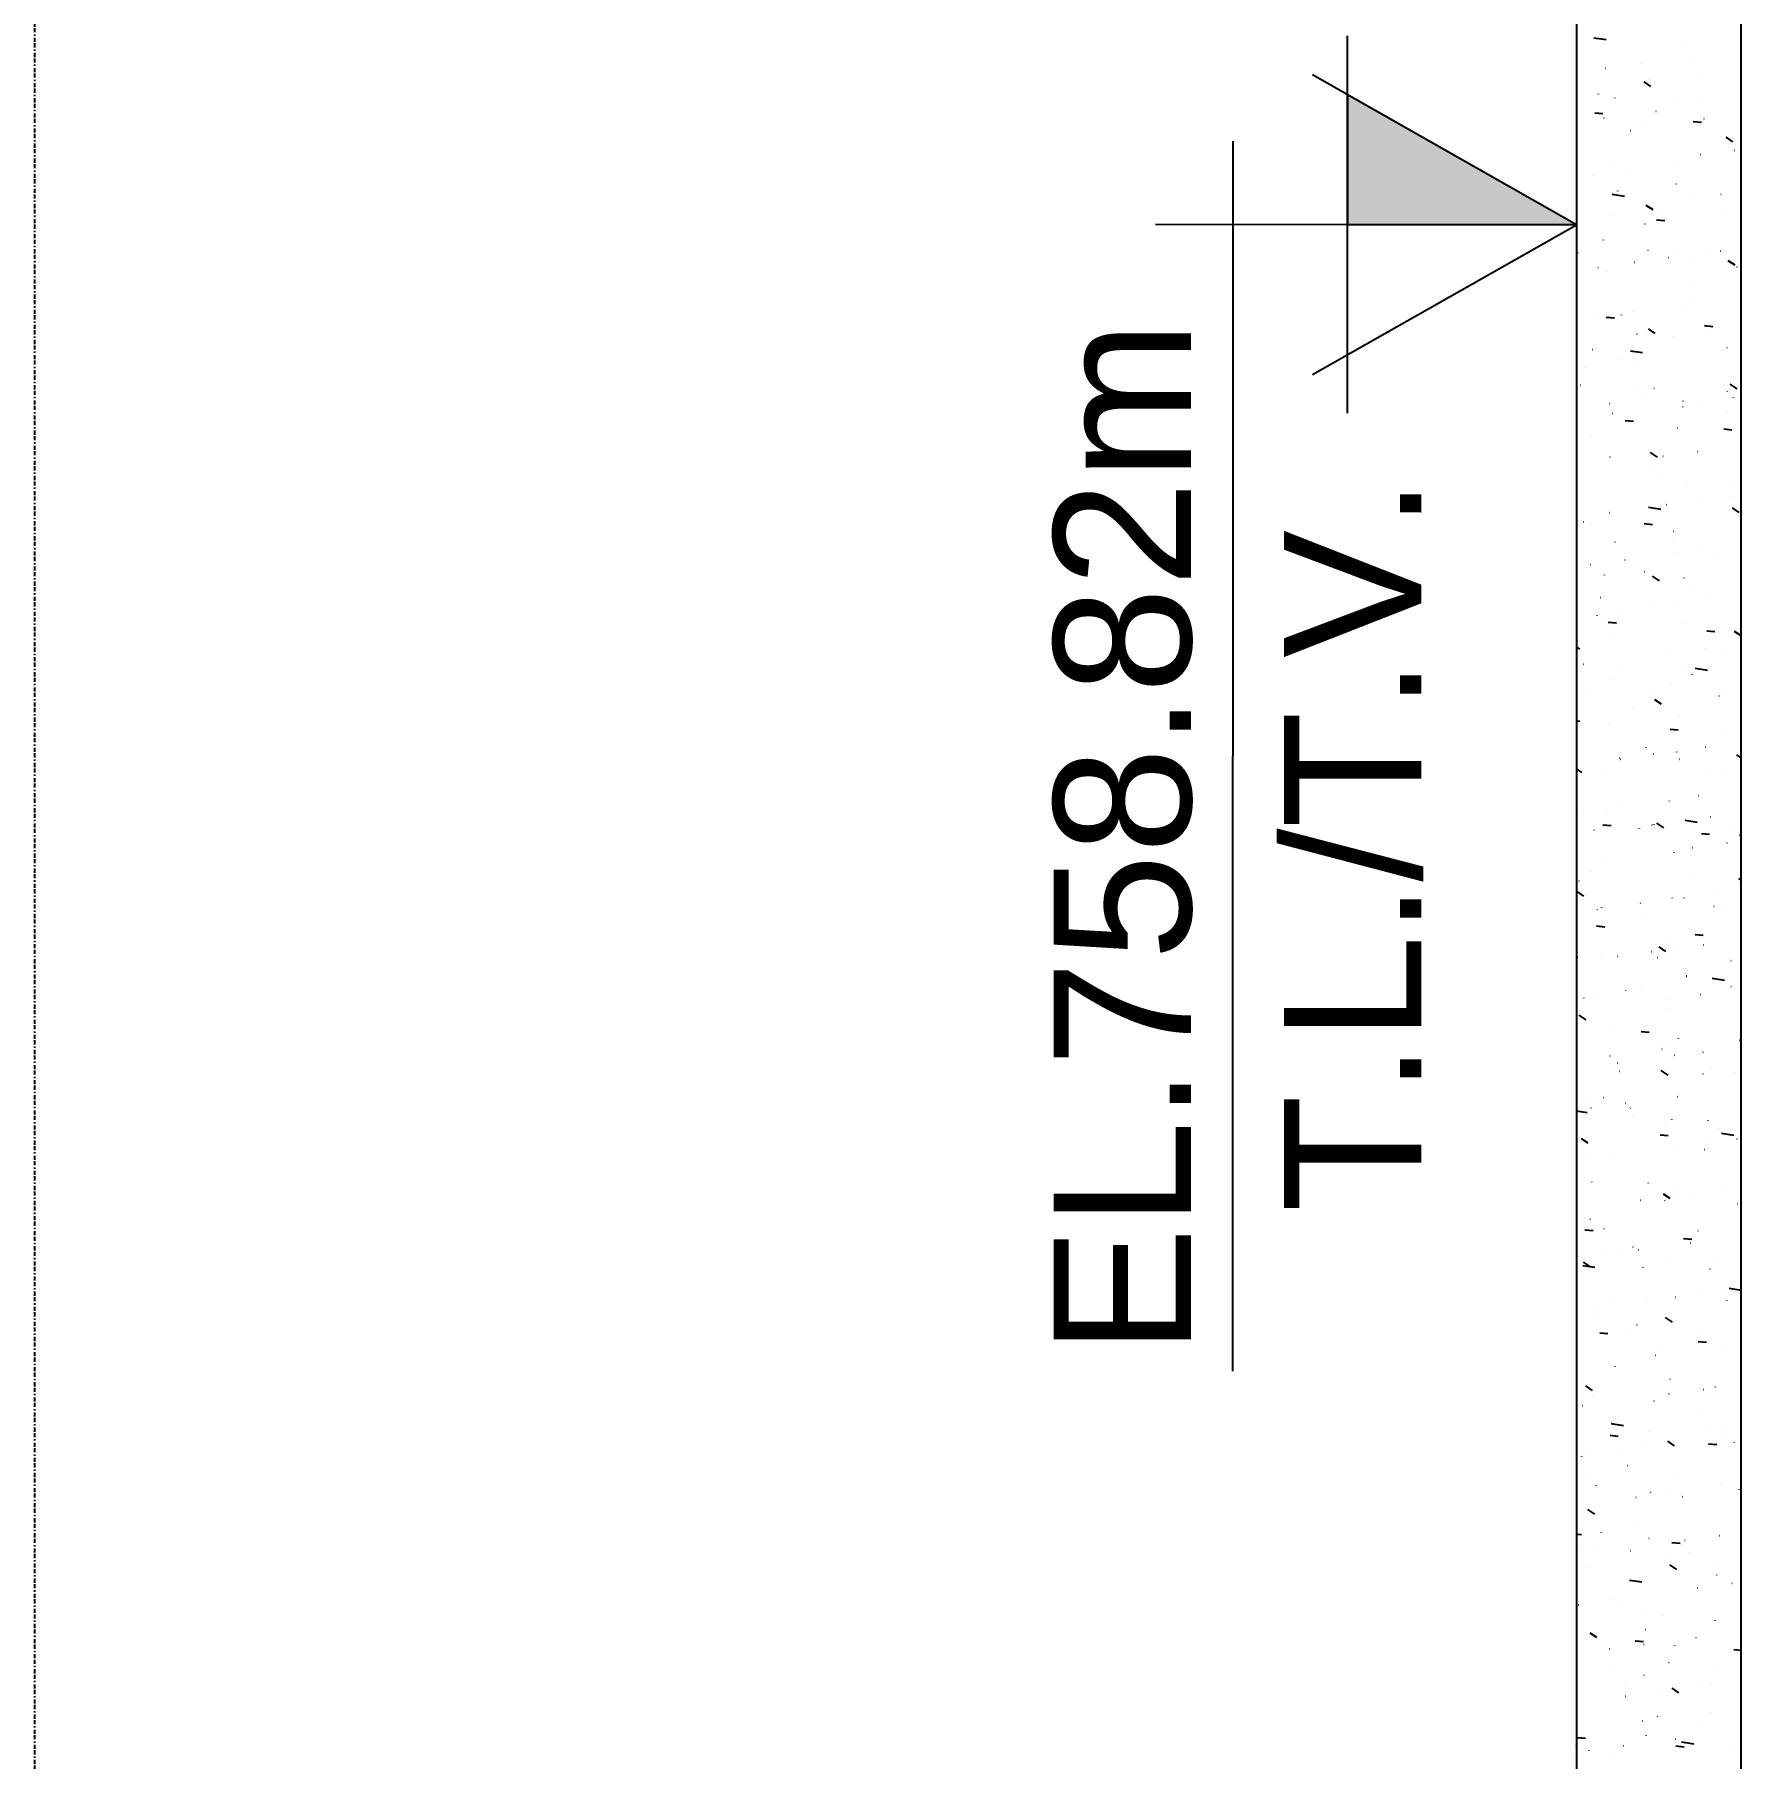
# Model space of a CAD drawing. Extents: x -1789 to 4156, y -3064 to 1391.
# Drawn here: x 1532.7 to 1657.8, y -1101.4 to -975.8 of the extents above; entities that cross this region are included whole.
import ezdxf

# ---------------------------------------------------------------- set-up
doc = ezdxf.new("R2010")
doc.units = 0
doc.linetypes.add('ESTILO_TQS_0003', pattern=[0.92, 0.3, -0.15, 0.02, -0.15, 0.3])
for name, color, linetype in [('1', 1, 'CONTINUOUS'), ('2', 2, 'CONTINUOUS'), ('9', 254, 'CONTINUOUS')]:
    doc.layers.add(name, color=color, linetype=linetype)
doc.styles.add('TQS_ARIAL', font='arial.ttf')

msp = doc.modelspace()

# ---------------------------------------------------------------- linework, layer by layer
at = {"layer": '1', "linetype": 'Continuous'}
msp.add_lwpolyline([(1644.93695, -989.66235), (1628.27145, -980.19995), (1628.2703, -989.6457), (1644.93695, -989.66235)], dxfattribs=at)
for points in [[(1644.93695, -989.66235), (1628.27145, -980.19995), (1628.2703, -989.6457)], [(1644.93695, -989.66235), (1628.2703, -989.6457), (1644.93695, -989.66235)]]:
    msp.add_solid(points, dxfattribs=at)
at = {"layer": '2', "linetype": 'Continuous'}
for p, q in [((1628.26865, -1003.39265), (1628.272, -975.8987)), ((1644.93695, -989.66235), (1625.72335, -978.7532)), ((1619.92675, -1073.14975), (1619.9377, -983.5815)), ((1644.93695, -989.66235), (1614.2782, -989.6586)), ((1625.72065, -1000.5668), (1644.93695, -989.66235))]:
    msp.add_line(p, q, dxfattribs=at)
at = {"layer": '2', "linetype": 'ESTILO_TQS_0003'}
msp.add_lwpolyline([(1532.6668, -1652.89415), (2146.65185, -1652.89415), (2146.65185, 1011.24555), (1532.6668, 1011.24555), (1532.6668, -1652.89415)], dxfattribs=at)
at = {"layer": '9', "linetype": 'Continuous'}
for p, q in [((1644.93695, -976.1073), (1644.93695, -976.1073)), ((1647.1046, -976.2093), (1646.2152, -976.0714)), ((1652.89955, -976.4687), (1652.9075, -976.4626)), ((1649.5667, -977.9444), (1649.57665, -977.9431)), ((1653.35405, -977.4458), (1653.36395, -977.4445)), ((1656.93695, -977.73425), (1656.8876, -977.7266)), ((1656.93695, -976.985), (1656.93695, -976.985)), ((1656.93695, -976.985), (1656.93695, -976.985)), ((1656.93695, -977.06175), (1656.93695, -977.06175)), ((1656.93695, -977.06175), (1656.93695, -977.06175)), ((1656.93695, -977.06175), (1656.93695, -977.06175)), ((1644.93695, -978.55395), (1644.93695, -978.55395)), ((1644.93695, -978.55395), (1644.93695, -978.55395)), ((1647.0633, -978.274), (1647.07325, -978.2727)), ((1650.18305, -979.1096), (1650.17465, -979.1042)), ((1654.11, -978.7755), (1654.11795, -978.7694)), ((1644.93695, -979.34295), (1644.93695, -979.34295)), ((1646.5396, -980.1475), (1646.53225, -980.14075)), ((1647.7269, -980.4378), (1647.73485, -980.4317)), ((1650.35565, -979.5934), (1649.85825, -979.25785)), ((1652.29155, -980.45285), (1652.2831, -980.44745)), ((1656.93695, -980.237), (1656.93695, -980.237)), ((1656.93695, -980.237), (1656.93695, -980.237)), ((1656.93695, -980.237), (1656.93695, -980.237)), ((1646.86545, -981.59), (1646.26775, -981.5377)), ((1647.78795, -980.759), (1647.7795, -980.7536)), ((1650.72335, -981.3899), (1650.73325, -981.3886)), ((1653.9295, -980.5741), (1653.9221, -980.56735)), ((1644.93695, -982.1517), (1644.93695, -982.1517)), ((1644.93695, -982.1517), (1644.93695, -982.1517)), ((1644.93695, -982.1517), (1644.93695, -982.1517)), ((1644.93695, -982.5786), (1644.93695, -982.5786)), ((1644.93695, -982.5786), (1644.93695, -982.5786)), ((1644.93695, -982.5786), (1644.93695, -982.5786)), ((1646.936, -981.88855), (1646.94595, -981.8872)), ((1648.85405, -982.80855), (1648.86195, -982.80245)), ((1649.8964, -982.10225), (1649.888, -982.09685)), ((1654.03805, -982.21755), (1653.44035, -982.16525)), ((1654.22085, -981.9261), (1654.2288, -981.92)), ((1656.93695, -982.47115), (1656.93695, -982.47115)), ((1656.32475, -983.61955), (1655.8273, -983.28405)), ((1656.4535, -984.2333), (1656.4634, -984.232)), ((1656.93695, -983.32995), (1656.93695, -983.32995)), ((1656.93695, -983.32995), (1656.93695, -983.32995)), ((1656.93695, -983.4123), (1656.93695, -983.4123)), ((1656.93695, -983.4123), (1656.93695, -983.4123)), ((1656.93695, -983.4123), (1656.93695, -983.4123)), ((1656.93695, -984.03255), (1656.93695, -984.03255)), ((1647.6346, -985.39435), (1647.6445, -985.39305)), ((1651.9586, -985.1131), (1651.9512, -985.10635)), ((1653.9501, -984.5629), (1653.96, -984.5616)), ((1644.93695, -985.7495), (1644.93695, -985.7495)), ((1644.93695, -985.8142), (1644.93695, -985.8142)), ((1644.93695, -985.8142), (1644.93695, -985.8142)), ((1646.12675, -986.11415), (1646.11935, -986.1074)), ((1648.9649, -985.9591), (1648.9728, -985.95305)), ((1652.21185, -986.70325), (1652.2198, -986.69715)), ((1656.93695, -986.58755), (1656.93695, -986.58755)), ((1656.93695, -986.58755), (1656.93695, -986.58755)), ((1656.93695, -986.58755), (1656.93695, -986.58755)), ((1648.43035, -987.6057), (1647.541, -987.46775)), ((1647.94905, -987.2122), (1647.94065, -987.2068)), ((1653.2873, -987.43775), (1653.27885, -987.43235)), ((1655.45885, -987.4474), (1655.4668, -987.4413)), ((1644.93695, -989.04985), (1644.93695, -989.04985)), ((1644.93695, -989.04985), (1644.93695, -989.04985)), ((1647.40915, -989.0218), (1647.41905, -989.0205)), ((1650.51275, -988.592), (1650.0153, -988.2565)), ((1651.19645, -988.5232), (1651.2064, -988.5219)), ((1655.7777, -988.61265), (1655.7703, -988.6059)), ((1656.93695, -988.925), (1656.93695, -988.925)), ((1644.93695, -989.34725), (1644.93695, -989.34725)), ((1644.93695, -989.34725), (1644.93695, -989.34725)), ((1644.93695, -989.34725), (1644.93695, -989.34725)), ((1649.94585, -989.6137), (1649.93845, -989.60695)), ((1651.36545, -989.38425), (1650.76775, -989.33195)), ((1656.93695, -989.67495), (1656.93695, -989.67495)), ((1656.93695, -989.76285), (1656.93695, -989.76285)), ((1656.93695, -989.76285), (1656.93695, -989.76285)), ((1656.93695, -989.8717), (1656.93695, -989.8717)), ((1645.06925, -991.7281), (1645.06085, -991.72275)), ((1646.8964, -990.78195), (1646.90435, -990.77585)), ((1650.1434, -991.5261), (1650.1513, -991.52)), ((1654.52755, -991.40315), (1654.5191, -991.39775)), ((1655.43745, -991.56265), (1655.4474, -991.56135)), ((1644.93695, -992.2855), (1644.93695, -992.2855)), ((1644.93695, -992.94505), (1644.93695, -992.94505)), ((1644.93695, -992.94505), (1644.93695, -992.94505)), ((1646.5101, -992.8104), (1646.50275, -992.80365)), ((1649.14675, -992.3908), (1649.15665, -992.3895)), ((1651.65015, -992.06125), (1651.66005, -992.05995)), ((1652.342, -991.80935), (1652.3346, -991.8026)), ((1653.39035, -992.27025), (1653.3983, -992.26415)), ((1656.4818, -992.6182), (1655.9844, -992.2827)), ((1656.636, -992.7464), (1656.62755, -992.741)), ((1656.93695, -992.9252), (1656.93695, -992.9252)), ((1656.93695, -992.9381), (1656.93695, -992.9381)), ((1656.93695, -992.9381), (1656.93695, -992.9381)), ((1656.93695, -992.9381), (1656.93695, -992.9381)), ((1647.17775, -993.07135), (1647.1693, -993.066)), ((1653.4464, -993.88965), (1653.43795, -993.8843)), ((1644.93695, -995.5211), (1644.93695, -995.5211)), ((1644.93695, -995.5211), (1644.93695, -995.5211)), ((1644.93695, -995.5211), (1644.93695, -995.5211)), ((1644.9707, -995.4952), (1644.97865, -995.48915)), ((1652.8068, -995.50675), (1652.8167, -995.50545)), ((1653.502, -995.4202), (1653.50995, -995.4141)), ((1644.93695, -996.54285), (1644.93695, -996.54285)), ((1644.93695, -996.54285), (1644.93695, -996.54285)), ((1646.51605, -996.33495), (1646.52595, -996.33365)), ((1647.6969, -996.4638), (1647.0992, -996.41155)), ((1648.2177, -996.23935), (1648.22565, -996.23325)), ((1649.01945, -996.00535), (1649.02935, -996.00405)), ((1656.93695, -996.0199), (1656.93695, -996.0199)), ((1656.93695, -996.0199), (1656.93695, -996.0199)), ((1656.93695, -996.0199), (1656.93695, -996.0199)), ((1656.93695, -996.1134), (1656.93695, -996.1134)), ((1656.93695, -996.1134), (1656.93695, -996.1134)), ((1649.35045, -997.6308), (1649.342, -997.6254)), ((1650.6698, -997.59065), (1650.1724, -997.2551)), ((1651.9291, -997.776), (1651.92175, -997.76925)), ((1654.8695, -997.09135), (1654.2718, -997.03905)), ((1654.71165, -997.72765), (1654.7196, -997.72155)), ((1656.93695, -997.2722), (1656.93695, -997.2722)), ((1644.93695, -998.75675), (1644.93695, -998.75675)), ((1644.93695, -998.75675), (1644.93695, -998.75675)), ((1644.93695, -998.75675), (1644.93695, -998.75675)), ((1646.09725, -998.77705), (1646.08985, -998.7703)), ((1649.75615, -999.00205), (1648.8668, -998.86415)), ((1655.59135, -998.73795), (1655.60125, -998.73665)), ((1655.90685, -998.6324), (1655.8984, -998.62705)), ((1656.93695, -999.28865), (1656.93695, -999.28865)), ((1656.93695, -999.28865), (1656.93695, -999.28865)), ((1644.93695, -1000.1406), (1644.93695, -1000.1406)), ((1644.93695, -1000.1406), (1644.93695, -1000.1406)), ((1644.93695, -1000.1406), (1644.93695, -1000.1406)), ((1645.48855, -1000.068), (1645.49845, -1000.0667)), ((1648.24605, -999.45325), (1648.25395, -999.44715)), ((1649.27585, -999.5694), (1649.28575, -999.5681)), ((1656.93695, -1000.11575), (1656.93695, -1000.11575)), ((1645.25245, -1001.3706), (1645.244, -1001.36525)), ((1649.4557, -1001.7607), (1649.4636, -1001.7546)), ((1650.59065, -1001.59615), (1650.58225, -1001.5908)), ((1655.7482, -1001.27555), (1655.74085, -1001.2688)), ((1656.6389, -1001.61685), (1656.14145, -1001.2813)), ((1644.93695, -1001.9924), (1644.93695, -1001.9924)), ((1644.93695, -1001.9924), (1644.93695, -1001.9924)), ((1647.3609, -1002.71385), (1647.3525, -1002.7085)), ((1649.91635, -1002.2766), (1649.90895, -1002.26985)), ((1652.69915, -1002.9394), (1652.6907, -1002.93405)), ((1652.70265, -1002.5048), (1652.7106, -1002.49875)), ((1653.8609, -1002.56355), (1653.8708, -1002.56225)), ((1655.9289, -1001.8217), (1655.92045, -1001.81635)), ((1656.3643, -1002.23395), (1656.3742, -1002.23265)), ((1656.93695, -1001.8179), (1656.93695, -1001.8179)), ((1656.93695, -1002.36485), (1656.93695, -1002.36485)), ((1656.93695, -1002.46395), (1656.93695, -1002.46395)), ((1644.93695, -1003.7384), (1644.93695, -1003.7384)), ((1647.5454, -1003.395), (1647.5553, -1003.3937)), ((1649.08445, -1003.98575), (1648.4867, -1003.93345)), ((1655.94965, -1003.24895), (1655.9576, -1003.24285)), ((1644.93695, -1005.228), (1644.93695, -1005.228)), ((1644.93695, -1005.228), (1644.93695, -1005.228)), ((1646.0657, -1005.0931), (1646.0583, -1005.08635)), ((1652.3125, -1004.4723), (1652.3051, -1004.46555)), ((1656.25705, -1004.61325), (1655.6593, -1004.56095)), ((1656.93695, -1004.67275), (1656.93695, -1004.67275)), ((1647.3872, -1006.5835), (1647.39515, -1006.57745)), ((1650.8269, -1006.58925), (1650.32945, -1006.25375)), ((1651.2302, -1006.50765), (1651.2401, -1006.50635)), ((1653.7336, -1006.17805), (1653.7435, -1006.17675)), ((1656.93695, -1005.6392), (1656.93695, -1005.6392)), ((1656.93695, -1005.6392), (1656.93695, -1005.6392)), ((1656.93695, -1005.6392), (1656.93695, -1005.6392)), ((1644.93695, -1007.33615), (1644.93695, -1007.33615)), ((1644.93695, -1007.33615), (1644.93695, -1007.33615)), ((1645.41355, -1007.8238), (1645.40515, -1007.81845)), ((1650.6342, -1007.32765), (1650.6421, -1007.32155)), ((1650.7518, -1008.04935), (1650.74335, -1008.044)), ((1644.93695, -1008.46365), (1644.93695, -1008.46365)), ((1653.0156, -1008.73595), (1653.02355, -1008.72985)), ((1656.09, -1008.2749), (1656.0816, -1008.26955)), ((1656.93695, -1008.70985), (1656.93695, -1008.70985)), ((1656.93695, -1008.70985), (1656.93695, -1008.70985)), ((1656.93695, -1008.70985), (1656.93695, -1008.70985)), ((1656.93695, -1008.8145), (1656.93695, -1008.8145)), ((1656.93695, -1008.8145), (1656.93695, -1008.8145)), ((1651.08195, -1010.39845), (1650.1926, -1010.2605)), ((1651.4847, -1010.0587), (1651.4773, -1010.05195)), ((1653.67075, -1009.7841), (1653.68065, -1009.7828)), ((1656.17415, -1009.45455), (1656.18405, -1009.45325)), ((1656.79595, -1010.61545), (1656.29855, -1010.27995)), ((1644.93695, -1010.93395), (1644.93695, -1010.93395)), ((1645.0149, -1011.5617), (1644.93695, -1011.50915)), ((1644.93695, -1011.6993), (1644.93695, -1011.6993)), ((1644.93695, -1011.6993), (1644.93695, -1011.6993)), ((1644.93695, -1011.6993), (1644.93695, -1011.6993)), ((1645.4615, -1011.2968), (1645.46945, -1011.2907)), ((1646.06775, -1011.43995), (1646.0604, -1011.4332)), ((1647.35525, -1010.61555), (1647.36515, -1010.61425)), ((1650.47195, -1011.50765), (1649.87425, -1011.45535)), ((1656.93695, -1010.71055), (1656.93695, -1010.71055)), ((1656.93695, -1011.3065), (1656.93695, -1011.3065)), ((1647.75965, -1012.769), (1647.7676, -1012.7629)), ((1651.95545, -1012.78505), (1651.9634, -1012.77895)), ((1651.992, -1012.01475), (1651.9836, -1012.0094)), ((1656.93695, -1011.98975), (1656.93695, -1011.98975)), ((1656.93695, -1011.98975), (1656.93695, -1011.98975)), ((1656.93695, -1012.0733), (1656.93695, -1012.0733)), ((1648.4722, -1014.0663), (1648.4821, -1014.065)), ((1652.2595, -1013.5677), (1652.26945, -1013.5664)), ((1654.1005, -1013.358), (1654.09205, -1013.35265)), ((1655.3038, -1013.55825), (1655.2964, -1013.5515)), ((1644.93695, -1014.53175), (1644.93695, -1014.53175)), ((1644.93695, -1014.53175), (1644.93695, -1014.53175)), ((1644.93695, -1014.9349), (1644.93695, -1014.9349)), ((1644.93695, -1014.9349), (1644.93695, -1014.9349)), ((1645.9688, -1014.3959), (1645.9787, -1014.3946)), ((1646.98485, -1015.1754), (1646.9764, -1015.17)), ((1649.88685, -1014.93955), (1649.8795, -1014.93275)), ((1650.98395, -1015.5879), (1650.48655, -1015.2524)), ((1652.7724, -1015.39385), (1652.78035, -1015.38775)), ((1656.93695, -1015.0548), (1656.93695, -1015.0548)), ((1656.93695, -1015.16505), (1656.93695, -1015.16505)), ((1656.93695, -1015.16505), (1656.93695, -1015.16505)), ((1656.93695, -1015.16505), (1656.93695, -1015.16505)), ((1646.6995, -1016.8181), (1646.70745, -1016.812)), ((1653.2535, -1015.9937), (1653.24505, -1015.9883)), ((1654.47895, -1016.8733), (1654.4889, -1016.87195)), ((1644.93695, -1018.1295), (1644.93695, -1018.1295)), ((1644.93695, -1018.1295), (1644.93695, -1018.1295)), ((1646.45115, -1018.13625), (1646.44375, -1018.1295)), ((1648.18825, -1017.70145), (1648.19815, -1017.70015)), ((1650.69165, -1017.3719), (1650.70155, -1017.3706)), ((1652.283, -1017.1352), (1652.27565, -1017.12845)), ((1644.93695, -1018.17055), (1644.93695, -1018.17055)), ((1644.93695, -1018.17055), (1644.93695, -1018.17055)), ((1646.81495, -1018.2424), (1646.8065, -1018.23705)), ((1647.84765, -1018.6786), (1647.2499, -1018.6263)), ((1652.6508, -1018.72275), (1652.65875, -1018.7167)), ((1655.02025, -1019.3061), (1654.4225, -1019.2538)), ((1656.93695, -1019.60325), (1656.4556, -1019.27855)), ((1656.93695, -1018.3403), (1656.93695, -1018.3403)), ((1656.93695, -1018.3403), (1656.93695, -1018.3403)), ((1645.17195, -1020.56035), (1644.93695, -1020.40185)), ((1647.51645, -1019.42685), (1647.5244, -1019.4208)), ((1654.2535, -1020.50075), (1654.26345, -1020.49945)), ((1656.93695, -1019.4738), (1656.93695, -1019.4738)), ((1644.93695, -1021.4062), (1644.93695, -1021.4062)), ((1644.93695, -1021.4062), (1644.93695, -1021.4062)), ((1644.93695, -1021.7273), (1644.93695, -1021.7273)), ((1645.4346, -1021.66175), (1645.44455, -1021.66045)), ((1651.7501, -1020.8303), (1651.76005, -1020.829)), ((1655.71395, -1020.73645), (1655.7055, -1020.73105)), ((1656.93695, -1021.39975), (1656.93695, -1021.39975)), ((1656.93695, -1021.39975), (1656.93695, -1021.39975)), ((1656.93695, -1021.39975), (1656.93695, -1021.39975)), ((1656.93695, -1021.5156), (1656.93695, -1021.5156)), ((1656.93695, -1021.5156), (1656.93695, -1021.5156)), ((1647.39485, -1022.7558), (1647.4028, -1022.7497)), ((1648.05515, -1022.2078), (1648.0467, -1022.20245)), ((1651.87015, -1023.10185), (1651.86275, -1023.0951)), ((1652.5292, -1022.0517), (1652.53715, -1022.0456)), ((1653.3934, -1022.43335), (1653.38495, -1022.428)), ((1654.4734, -1022.1152), (1653.584, -1021.97725)), ((1656.93695, -1022.49725), (1656.93695, -1022.49725)), ((1645.67925, -1023.86945), (1645.67085, -1023.8641)), ((1650.16365, -1023.55105), (1650.1552, -1023.5457)), ((1651.141, -1024.58655), (1650.6436, -1024.251)), ((1655.312, -1023.95915), (1655.3219, -1023.95785)), ((1655.50185, -1023.7766), (1655.49345, -1023.77125)), ((1644.93695, -1024.6418), (1644.93695, -1024.6418)), ((1644.93695, -1024.6418), (1644.93695, -1024.6418)), ((1644.93695, -1025.32505), (1644.93695, -1025.32505)), ((1644.93695, -1025.32505), (1644.93695, -1025.32505)), ((1644.93695, -1025.32505), (1644.93695, -1025.32505)), ((1645.20915, -1025.28925), (1645.2191, -1025.2879)), ((1648.9965, -1024.7906), (1649.0064, -1024.7893)), ((1652.4076, -1025.38065), (1652.41555, -1025.37455)), ((1656.93695, -1024.69085), (1656.93695, -1024.69085)), ((1656.93695, -1024.69085), (1656.93695, -1024.69085)), ((1656.93695, -1024.69085), (1656.93695, -1024.69085)), ((1645.17505, -1025.8453), (1644.93695, -1025.8245)), ((1647.27325, -1026.08475), (1647.2812, -1026.07865)), ((1652.34765, -1026.4728), (1651.7499, -1026.42055)), ((1655.68925, -1026.6014), (1655.68185, -1026.59465)), ((1656.93695, -1026.87435), (1656.93695, -1026.87435)), ((1644.93695, -1027.87745), (1644.93695, -1027.87745)), ((1644.93695, -1027.87745), (1644.93695, -1027.87745)), ((1650.0178, -1027.74945), (1650.01045, -1027.7427)), ((1652.2577, -1028.0604), (1652.2493, -1028.05505)), ((1654.34295, -1027.6845), (1654.35285, -1027.6832)), ((1656.93695, -1027.74475), (1656.93695, -1027.74475)), ((1656.93695, -1027.86615), (1656.93695, -1027.86615)), ((1656.93695, -1027.86615), (1656.93695, -1027.86615)), ((1656.93695, -1027.86615), (1656.93695, -1027.86615)), ((1644.93695, -1028.92285), (1644.93695, -1028.92285)), ((1644.93695, -1028.92285), (1644.93695, -1028.92285)), ((1645.32905, -1029.55895), (1644.93695, -1029.2945)), ((1647.15165, -1029.4137), (1647.1596, -1029.4076)), ((1648.05225, -1028.5127), (1648.06215, -1028.5114)), ((1648.1397, -1028.6122), (1648.13125, -1028.60685)), ((1650.55565, -1028.18315), (1650.56555, -1028.18185)), ((1652.4463, -1028.5866), (1652.4542, -1028.58055)), ((1654.3662, -1029.40365), (1654.35775, -1029.3983)), ((1655.69325, -1029.33075), (1655.7012, -1029.32465)), ((1656.93695, -1028.49595), (1656.61265, -1028.2772)), ((1644.93695, -1031.1131), (1644.93695, -1031.1131)), ((1644.93695, -1031.1131), (1644.93695, -1031.1131)), ((1651.71225, -1031.62865), (1651.7222, -1031.62735)), ((1653.8369, -1031.249), (1653.8295, -1031.24225)), ((1656.93695, -1031.0414), (1656.93695, -1031.0414)), ((1656.93695, -1031.0414), (1656.93695, -1031.0414)), ((1656.93695, -1031.0414), (1656.93695, -1031.0414)), ((1644.93695, -1032.5206), (1644.93695, -1032.5206)), ((1644.93695, -1032.5206), (1644.93695, -1032.5206)), ((1645.42155, -1032.45685), (1645.43145, -1032.4555)), ((1647.1903, -1032.61965), (1647.19825, -1032.61355)), ((1647.92495, -1032.12725), (1647.93485, -1032.12595)), ((1653.73355, -1033.1912), (1652.84415, -1033.05325)), ((1654.71815, -1032.80315), (1654.70975, -1032.7978)), ((1644.93695, -1034.3487), (1644.93695, -1034.3487)), ((1644.93695, -1034.3487), (1644.93695, -1034.3487)), ((1646.22675, -1033.7441), (1646.21835, -1033.7387)), ((1647.4619, -1033.4459), (1646.86415, -1033.3936)), ((1649.52885, -1033.64635), (1649.52145, -1033.6396)), ((1650.4373, -1033.3638), (1650.4452, -1033.3577)), ((1650.60015, -1033.35495), (1650.5917, -1033.3496)), ((1651.2981, -1033.58515), (1650.80065, -1033.24965)), ((1654.6345, -1034.07345), (1654.03675, -1034.02115)), ((1656.23305, -1033.44465), (1656.22565, -1033.4379)), ((1656.82665, -1034.1464), (1656.8182, -1034.14105)), ((1656.93695, -1033.688), (1656.93695, -1033.688)), ((1656.93695, -1034.0897), (1656.93695, -1034.0897)), ((1656.93695, -1034.0897), (1656.93695, -1034.0897)), ((1656.93695, -1034.0897), (1656.93695, -1034.0897)), ((1656.93695, -1034.2167), (1656.93695, -1034.2167)), ((1656.93695, -1034.2167), (1656.93695, -1034.2167)), ((1656.93695, -1034.2167), (1656.93695, -1034.2167)), ((1656.93695, -1034.27485), (1656.93695, -1034.27485)), ((1652.0428, -1035.36745), (1652.05075, -1035.36135)), ((1653.3914, -1035.00535), (1653.4013, -1035.00405)), ((1655.8948, -1034.6758), (1655.9047, -1034.67445)), ((1644.93695, -1036.1184), (1644.93695, -1036.1184)), ((1646.0088, -1036.7658), (1646.0014, -1036.75905)), ((1647.0759, -1035.8368), (1647.0858, -1035.8355)), ((1644.93695, -1037.58435), (1644.93695, -1037.58435)), ((1645.1218, -1037.4425), (1645.12975, -1037.4364)), ((1653.34795, -1037.1459), (1653.34055, -1037.13915)), ((1656.93695, -1037.3886), (1656.76975, -1037.27585)), ((1656.93695, -1037.39195), (1656.93695, -1037.39195)), ((1656.93695, -1037.39195), (1656.93695, -1037.39195)), ((1645.4861, -1038.5576), (1644.98865, -1038.2221)), ((1646.78685, -1039.4005), (1646.7948, -1039.3944)), ((1649.61765, -1039.0796), (1649.6092, -1039.0742)), ((1651.9212, -1038.6964), (1651.92915, -1038.6903)), ((1652.7664, -1038.6854), (1652.7763, -1038.6841)), ((1654.95585, -1039.30515), (1654.94745, -1039.29975)), ((1655.2698, -1038.35585), (1655.2797, -1038.35455)), ((1655.7441, -1039.3416), (1655.7367, -1039.33485)), ((1644.93695, -1039.7162), (1644.93695, -1039.7162)), ((1646.45085, -1039.51685), (1646.4608, -1039.51555)), ((1649.8279, -1040.26535), (1649.8205, -1040.2586)), ((1656.93695, -1040.43465), (1656.93695, -1040.43465)), ((1656.93695, -1040.43465), (1656.93695, -1040.43465)), ((1656.93695, -1040.43465), (1656.93695, -1040.43465)), ((1656.93695, -1040.56725), (1656.93695, -1040.56725)), ((1656.93695, -1040.56725), (1656.93695, -1040.56725)), ((1644.93695, -1040.81995), (1644.93695, -1040.81995)), ((1644.93695, -1040.81995), (1644.93695, -1040.81995)), ((1647.00245, -1040.80625), (1646.4047, -1040.75395)), ((1654.17505, -1041.43375), (1653.5773, -1041.38145)), ((1656.93695, -1041.6754), (1656.93695, -1041.6754)), ((1645.04255, -1043.03405), (1644.93695, -1043.0177)), ((1646.66525, -1042.72945), (1646.6732, -1042.72335)), ((1647.9089, -1042.9227), (1647.9188, -1042.9214)), ((1650.4123, -1042.5931), (1650.4222, -1042.5918)), ((1650.8579, -1043.045), (1650.84945, -1043.0396)), ((1651.45515, -1042.5838), (1650.95775, -1042.24825)), ((1651.7996, -1042.02535), (1651.80755, -1042.01925)), ((1652.22405, -1042.461), (1652.21665, -1042.45425)), ((1654.1996, -1042.0945), (1654.20955, -1042.0932)), ((1644.93695, -1043.31395), (1644.93695, -1043.31395)), ((1644.93695, -1043.31395), (1644.93695, -1043.31395)), ((1644.93695, -1044.0556), (1644.93695, -1044.0556)), ((1644.93695, -1044.0556), (1644.93695, -1044.0556)), ((1652.9371, -1044.38815), (1652.945, -1044.3821)), ((1652.96635, -1044.38825), (1652.9579, -1044.38285)), ((1656.1961, -1043.27055), (1656.18765, -1043.26515)), ((1656.93695, -1043.7425), (1656.93695, -1043.7425)), ((1648.5509, -1045.4402), (1648.54355, -1045.43345)), ((1649.60435, -1045.4217), (1649.59595, -1045.4163)), ((1653.97415, -1045.72195), (1653.9841, -1045.72065)), ((1655.71495, -1044.68925), (1654.8256, -1044.55135)), ((1656.18405, -1045.1323), (1656.192, -1045.1262)), ((1656.93695, -1044.8788), (1656.93695, -1044.8788)), ((1644.93695, -1046.91175), (1644.93695, -1046.91175)), ((1645.15525, -1046.883), (1645.1652, -1046.8817)), ((1645.48635, -1045.9735), (1645.47795, -1045.96815)), ((1646.54365, -1046.0584), (1646.5516, -1046.0523)), ((1651.47075, -1046.05155), (1651.4807, -1046.05025)), ((1651.71285, -1046.76495), (1651.7044, -1046.75955)), ((1656.93695, -1046.2813), (1656.9268, -1046.27445)), ((1656.93695, -1046.77965), (1656.93695, -1046.77965)), ((1656.93695, -1046.77965), (1656.93695, -1046.77965)), ((1656.93695, -1046.77965), (1656.93695, -1046.77965)), ((1656.93695, -1046.9178), (1656.93695, -1046.9178)), ((1656.93695, -1046.9178), (1656.93695, -1046.9178)), ((1656.93695, -1046.9178), (1656.93695, -1046.9178)), ((1644.93695, -1047.29125), (1644.93695, -1047.29125)), ((1644.93695, -1047.29125), (1644.93695, -1047.29125)), ((1645.64315, -1047.55625), (1645.14575, -1047.2207)), ((1647.6811, -1048.4212), (1647.68905, -1048.41515)), ((1650.2369, -1048.48975), (1649.6392, -1048.43745)), ((1650.9281, -1049.16535), (1650.93605, -1049.15925)), ((1652.37, -1048.93975), (1652.36265, -1048.933)), ((1656.93695, -1049.07595), (1656.8118, -1049.065)), ((1644.93695, -1050.5095), (1644.93695, -1050.5095)), ((1644.93695, -1050.5095), (1644.93695, -1050.5095)), ((1644.93695, -1050.5095), (1644.93695, -1050.5095)), ((1644.93695, -1050.52685), (1644.93695, -1050.52685)), ((1644.93695, -1050.52685), (1644.93695, -1050.52685)), ((1647.3777, -1050.1882), (1647.3876, -1050.1869)), ((1647.9468, -1050.71625), (1647.9384, -1050.7109)), ((1651.165, -1049.6896), (1651.1749, -1049.6883)), ((1652.0648, -1050.16445), (1652.0564, -1050.15905)), ((1654.17505, -1049.9095), (1654.183, -1049.9034)), ((1656.93695, -1050.09305), (1656.93695, -1050.09305)), ((1656.93695, -1050.09305), (1656.93695, -1050.09305)), ((1656.93695, -1050.09305), (1656.93695, -1050.09305)), ((1648.06195, -1051.3371), (1648.0546, -1051.33035)), ((1651.61225, -1051.5824), (1651.1148, -1051.2469)), ((1654.1733, -1051.5077), (1654.16485, -1051.5023)), ((1654.76615, -1051.1354), (1654.7588, -1051.12865)), ((1656.4859, -1051.37195), (1656.49385, -1051.3659)), ((1645.6126, -1053.24405), (1645.62055, -1053.23795)), ((1646.921, -1053.23805), (1646.9126, -1053.23265)), ((1652.279, -1053.1407), (1652.2889, -1053.1394)), ((1656.93695, -1053.1246), (1656.93695, -1053.1246)), ((1656.93695, -1053.1246), (1656.93695, -1053.1246)), ((1656.93695, -1053.1246), (1656.93695, -1053.1246)), ((1656.93695, -1053.26835), (1656.93695, -1053.26835)), ((1656.93695, -1053.26835), (1656.93695, -1053.26835)), ((1656.93695, -1053.26835), (1656.93695, -1053.26835)), ((1644.93695, -1053.7625), (1644.93695, -1053.7625)), ((1644.93695, -1054.1073), (1644.93695, -1054.1073)), ((1644.93695, -1054.1073), (1644.93695, -1054.1073)), ((1645.7127, -1054.32875), (1644.93695, -1054.20845)), ((1645.9883, -1053.9689), (1645.9982, -1053.9676)), ((1648.4917, -1053.6393), (1648.5016, -1053.638)), ((1648.8596, -1053.9882), (1648.86755, -1053.9821)), ((1649.0295, -1054.5813), (1649.02105, -1054.5759)), ((1651.31325, -1055.3411), (1651.32115, -1055.335)), ((1651.88105, -1054.83665), (1651.8737, -1054.8299)), ((1654.52525, -1054.9072), (1654.51685, -1054.9018)), ((1655.35355, -1055.47645), (1655.3615, -1055.4704)), ((1656.93695, -1055.174), (1656.93695, -1055.174)), ((1644.93695, -1056.99815), (1644.93695, -1056.99815)), ((1645.80025, -1056.55485), (1645.3028, -1056.21935)), ((1651.62445, -1056.01165), (1651.0267, -1055.9594)), ((1652.2191, -1056.74635), (1652.22905, -1056.74505)), ((1654.2772, -1057.03235), (1654.26985, -1057.0256)), ((1654.7225, -1056.4168), (1654.73245, -1056.4155)), ((1656.3851, -1055.98395), (1655.49575, -1055.846)), ((1656.63375, -1056.25045), (1656.6253, -1056.24505)), ((1656.93695, -1056.06955), (1656.93695, -1056.06955)), ((1656.93695, -1056.4436), (1656.93695, -1056.4436)), ((1656.93695, -1056.4436), (1656.93695, -1056.4436)), ((1656.93695, -1056.4436), (1656.93695, -1056.4436)), ((1656.93695, -1056.47645), (1656.93695, -1056.47645)), ((1644.93695, -1057.7051), (1644.93695, -1057.7051)), ((1645.9036, -1057.5778), (1645.91355, -1057.5765)), ((1647.573, -1057.23405), (1647.5656, -1057.2273)), ((1646.05725, -1059.37415), (1646.0652, -1059.36805)), ((1646.59905, -1059.38345), (1646.5906, -1059.3781)), ((1650.1809, -1059.4456), (1650.18885, -1059.4395)), ((1656.93695, -1059.46955), (1656.93695, -1059.46955)), ((1656.93695, -1059.46955), (1656.93695, -1059.46955)), ((1656.93695, -1059.46955), (1656.93695, -1059.46955)), ((1644.93695, -1060.23375), (1644.93695, -1060.23375)), ((1644.93695, -1060.23375), (1644.93695, -1060.23375)), ((1649.58845, -1060.6905), (1649.59835, -1060.6892)), ((1651.7693, -1060.58105), (1651.2719, -1060.24555)), ((1651.3921, -1060.7336), (1651.3847, -1060.72685)), ((1652.0918, -1060.3609), (1652.10175, -1060.3596)), ((1652.42035, -1059.9168), (1652.41195, -1059.9114)), ((1653.4279, -1060.18975), (1653.4358, -1060.18365)), ((1655.87915, -1059.8623), (1655.88905, -1059.861)), ((1656.93695, -1059.6189), (1656.93695, -1059.6189)), ((1656.93695, -1059.6189), (1656.93695, -1059.6189)), ((1656.93695, -1059.6189), (1656.93695, -1059.6189)), ((1644.93695, -1061.30285), (1644.93695, -1061.30285)), ((1644.93695, -1061.30285), (1644.93695, -1061.30285)), ((1656.67485, -1060.93385), (1656.6828, -1060.9278)), ((1646.15725, -1062.9339), (1645.5595, -1062.8816)), ((1645.9498, -1062.0916), (1645.94245, -1062.08485)), ((1646.951, -1062.78295), (1646.9426, -1062.7776)), ((1653.78825, -1062.92925), (1653.78085, -1062.9225)), ((1656.93695, -1062.79415), (1656.93695, -1062.79415)), ((1656.93695, -1062.79415), (1656.93695, -1062.79415)), ((1644.93695, -1063.4694), (1644.93695, -1063.4694)), ((1644.93695, -1063.4694), (1644.93695, -1063.4694)), ((1644.93695, -1063.4694), (1644.93695, -1063.4694)), ((1648.1719, -1064.22275), (1648.17985, -1064.2167)), ((1649.0595, -1064.1262), (1649.05105, -1064.12085)), ((1649.46115, -1064.305), (1649.47105, -1064.3037)), ((1653.32985, -1063.5614), (1652.7321, -1063.5091)), ((1653.24845, -1063.8064), (1653.25835, -1063.8051)), ((1656.93695, -1063.877), (1656.93695, -1063.877)), ((1656.93695, -1064.06665), (1656.93695, -1064.06665)), ((1644.93695, -1064.90065), (1644.93695, -1064.90065)), ((1644.93695, -1064.90065), (1644.93695, -1064.90065)), ((1645.09265, -1064.7743), (1645.0842, -1064.76895)), ((1646.2841, -1065.60815), (1645.39475, -1065.4702)), ((1645.9573, -1065.5535), (1645.4599, -1065.21795)), ((1646.95775, -1064.6346), (1646.96765, -1064.6333)), ((1649.7689, -1065.5912), (1649.76155, -1065.5844)), ((1651.4189, -1064.9669), (1651.42685, -1064.9608)), ((1654.66585, -1065.71105), (1654.6738, -1065.70495)), ((1655.32815, -1064.9445), (1655.3197, -1064.93915)), ((1656.93695, -1065.81455), (1656.93695, -1065.81455)), ((1656.93695, -1065.81455), (1656.93695, -1065.81455)), ((1656.93695, -1065.81455), (1656.93695, -1065.81455)), ((1644.93695, -1066.70505), (1644.93695, -1066.70505)), ((1644.93695, -1066.70505), (1644.93695, -1066.70505)), ((1656.93695, -1065.96945), (1656.93695, -1065.96945)), ((1656.93695, -1065.96945), (1656.93695, -1065.96945)), ((1647.62955, -1068.14395), (1647.63945, -1068.14265)), ((1650.13295, -1067.81435), (1650.14285, -1067.81305)), ((1652.16505, -1067.78685), (1652.1577, -1067.7801)), ((1653.92025, -1067.31575), (1653.93015, -1067.31445)), ((1655.8779, -1068.01665), (1655.88585, -1068.01055)), ((1656.93695, -1067.2603), (1656.06715, -1067.1254)), ((1644.93695, -1068.4984), (1644.93695, -1068.4984)), ((1644.93695, -1068.4984), (1644.93695, -1068.4984)), ((1646.10345, -1069.0456), (1646.11135, -1069.03955)), ((1646.3332, -1068.7879), (1646.3258, -1068.78115)), ((1651.9264, -1069.57965), (1651.42895, -1069.24415)), ((1656.93695, -1069.1447), (1656.93695, -1069.1447)), ((1656.93695, -1069.1447), (1656.93695, -1069.1447)), ((1656.93695, -1069.1447), (1656.93695, -1069.1447)), ((1644.93695, -1069.94065), (1644.93695, -1069.94065)), ((1647.22685, -1070.428), (1646.62915, -1070.3757)), ((1648.4835, -1070.1098), (1648.47505, -1070.10445)), ((1649.3504, -1069.78975), (1649.35835, -1069.78365)), ((1653.82175, -1070.33535), (1653.8133, -1070.33)), ((1644.93695, -1072.0962), (1644.93695, -1072.0962)), ((1644.93695, -1072.0962), (1644.93695, -1072.0962)), ((1650.70525, -1071.9858), (1650.71315, -1071.9797)), ((1651.1914, -1071.2728), (1651.2013, -1071.2715)), ((1653.6948, -1070.9432), (1653.7047, -1070.9419)), ((1654.39945, -1071.0555), (1653.80175, -1071.0032)), ((1655.7563, -1071.3456), (1655.76425, -1071.3395)), ((1656.93695, -1071.2775), (1656.93695, -1071.2775)), ((1644.93695, -1073.1763), (1644.93695, -1073.1763)), ((1647.7539, -1072.8203), (1647.7455, -1072.8149)), ((1656.93695, -1072.1595), (1656.93695, -1072.1595)), ((1656.93695, -1072.1595), (1656.93695, -1072.1595)), ((1656.93695, -1072.1595), (1656.93695, -1072.1595)), ((1656.93695, -1072.32), (1656.93695, -1072.32)), ((1656.93695, -1072.32), (1656.93695, -1072.32)), ((1656.93695, -1072.95935), (1656.93695, -1072.95935)), ((1646.1144, -1074.5521), (1645.61695, -1074.2166)), ((1651.7522, -1073.7535), (1651.7448, -1073.74675)), ((1654.17525, -1074.47775), (1654.1852, -1074.47645)), ((1655.06195, -1074.30075), (1655.0535, -1074.2954)), ((1644.93695, -1075.694), (1644.93695, -1075.694)), ((1645.35635, -1075.63875), (1645.3663, -1075.63745)), ((1646.1061, -1074.9248), (1646.09875, -1074.91805)), ((1650.58365, -1075.3147), (1650.59155, -1075.30865)), ((1651.67185, -1074.8073), (1651.6818, -1074.806)), ((1656.93695, -1075.49525), (1656.93695, -1075.49525)), ((1644.93695, -1076.41195), (1644.93695, -1076.41195)), ((1644.93695, -1076.41195), (1644.93695, -1076.41195)), ((1645.44925, -1076.01885), (1645.4572, -1076.01275)), ((1648.3643, -1077.1215), (1647.4749, -1076.9836)), ((1653.9187, -1075.9913), (1653.9266, -1075.9852)), ((1654.33235, -1077.01125), (1654.32395, -1077.00585)), ((1647.98465, -1077.8948), (1647.3869, -1077.84255)), ((1650.21435, -1077.56305), (1650.2059, -1077.55765)), ((1652.08345, -1078.5783), (1651.58605, -1078.2428)), ((1651.99965, -1078.36195), (1652.00955, -1078.36065)), ((1655.5131, -1078.0035), (1655.52105, -1077.9974)), ((1655.5713, -1077.25305), (1655.5639, -1077.2463)), ((1656.44085, -1078.3545), (1656.4324, -1078.3491)), ((1644.93695, -1079.29175), (1644.93695, -1079.29175)), ((1644.93695, -1079.29175), (1644.93695, -1079.29175)), ((1644.93695, -1079.64755), (1644.93695, -1079.64755)), ((1644.93695, -1079.64755), (1644.93695, -1079.64755)), ((1645.32765, -1079.34775), (1645.3356, -1079.3417)), ((1645.7089, -1079.19015), (1645.71885, -1079.1888)), ((1648.2123, -1078.86055), (1648.22225, -1078.85925)), ((1649.9252, -1078.42435), (1649.91785, -1078.4176)), ((1655.15725, -1078.52235), (1654.5595, -1078.47005)), ((1656.93695, -1078.45105), (1656.93695, -1078.45105)), ((1656.93695, -1078.50445), (1656.93695, -1078.50445)), ((1656.93695, -1078.67055), (1656.93695, -1078.67055)), ((1656.93695, -1078.67055), (1656.93695, -1078.67055)), ((1656.93695, -1078.67055), (1656.93695, -1078.67055)), ((1656.93695, -1078.67805), (1656.93695, -1078.67805)), ((1645.61715, -1080.8217), (1645.6098, -1080.81495)), ((1648.6627, -1080.02435), (1648.67065, -1080.01825)), ((1652.32135, -1080.62), (1652.314, -1080.61325)), ((1646.40615, -1081.4875), (1646.3977, -1081.48215)), ((1650.34045, -1081.9726), (1650.3484, -1081.9665)), ((1651.7742, -1081.9894), (1651.7841, -1081.9881)), ((1655.3915, -1081.3324), (1655.39945, -1081.32635)), ((1655.5615, -1081.4908), (1655.57145, -1081.4895)), ((1656.7928, -1081.754), (1656.7844, -1081.7486)), ((1656.93695, -1081.8458), (1656.93695, -1081.8458)), ((1656.93695, -1081.85205), (1656.93695, -1081.85205)), ((1644.93695, -1082.8832), (1644.93695, -1082.8832)), ((1644.93695, -1082.8832), (1644.93695, -1082.8832)), ((1644.93695, -1082.88955), (1644.93695, -1082.88955)), ((1644.93695, -1082.88955), (1644.93695, -1082.88955)), ((1646.27145, -1083.55075), (1645.77405, -1083.21525)), ((1649.2708, -1082.319), (1649.2807, -1082.31765)), ((1652.6748, -1082.3058), (1652.66635, -1082.3004)), ((1649.43625, -1084.32125), (1649.4289, -1084.3145)), ((1645.31205, -1085.06155), (1644.93695, -1085.0287)), ((1646.7581, -1084.887), (1646.7497, -1084.88165)), ((1650.21885, -1085.30155), (1650.2268, -1085.29545)), ((1652.48465, -1085.68905), (1651.8869, -1085.63675)), ((1652.83265, -1085.44785), (1652.8426, -1085.4465)), ((1655.33605, -1085.11825), (1655.346, -1085.11695)), ((1656.93695, -1084.84945), (1656.93695, -1084.84945)), ((1656.93695, -1084.84945), (1656.93695, -1084.84945)), ((1656.93695, -1084.84945), (1656.93695, -1084.84945)), ((1656.93695, -1085.0211), (1656.93695, -1085.0211)), ((1656.93695, -1085.0211), (1656.93695, -1085.0211)), ((1644.93695, -1086.11885), (1644.93695, -1086.11885)), ((1644.93695, -1086.11885), (1644.93695, -1086.11885)), ((1644.93695, -1086.4873), (1644.93695, -1086.4873)), ((1645.0845, -1086.00565), (1645.0924, -1085.99955)), ((1646.51715, -1086.2793), (1646.52705, -1086.27795)), ((1648.8666, -1086.23025), (1648.85815, -1086.2249)), ((1651.8324, -1086.51695), (1651.82505, -1086.51015)), ((1653.0882, -1086.33545), (1653.0961, -1086.32935)), ((1655.13525, -1087.04855), (1655.1268, -1087.0432)), ((1656.93695, -1086.0786), (1656.93695, -1086.0786)), ((1645.89085, -1087.41745), (1645.88345, -1087.4107)), ((1649.6901, -1088.5179), (1648.8007, -1088.37995)), ((1652.24055, -1087.57695), (1651.7431, -1087.2414)), ((1655.1483, -1087.9903), (1655.15625, -1087.9842)), ((1656.93695, -1088.19635), (1656.93695, -1088.19635)), ((1656.93695, -1088.19635), (1656.93695, -1088.19635)), ((1644.93695, -1089.35445), (1644.93695, -1089.35445)), ((1644.93695, -1089.35445), (1644.93695, -1089.35445)), ((1644.9629, -1089.3346), (1644.9708, -1089.3285)), ((1653.7553, -1088.92415), (1653.7652, -1088.92285)), ((1656.2587, -1088.59455), (1656.2686, -1088.59325)), ((1656.93695, -1089.6418), (1656.93695, -1089.6418)), ((1644.93695, -1090.0851), (1644.93695, -1090.0851)), ((1645.10055, -1090.18155), (1645.09215, -1090.1762)), ((1647.4398, -1089.7556), (1647.4497, -1089.7543)), ((1647.9155, -1090.30455), (1647.92345, -1090.2985)), ((1649.70995, -1090.917), (1649.70255, -1090.91025)), ((1651.28625, -1090.947), (1651.2778, -1090.94165)), ((1656.93695, -1090.7447), (1656.93695, -1090.7447)), ((1649.97565, -1091.9594), (1649.9836, -1091.95335)), ((1655.0267, -1091.31925), (1655.03465, -1091.31315)), ((1656.93695, -1091.1944), (1656.93695, -1091.1944)), ((1656.93695, -1091.1944), (1656.93695, -1091.1944)), ((1656.93695, -1091.1944), (1656.93695, -1091.1944)), ((1656.93695, -1091.37165), (1656.93695, -1091.37165)), ((1656.93695, -1091.37165), (1656.93695, -1091.37165)), ((1656.93695, -1091.37165), (1656.93695, -1091.37165)), ((1644.93695, -1092.5901), (1644.93695, -1092.5901)), ((1644.93695, -1092.5901), (1644.93695, -1092.5901)), ((1644.93695, -1092.5901), (1644.93695, -1092.5901)), ((1646.42855, -1092.54935), (1645.9311, -1092.21385)), ((1647.3502, -1093.36515), (1647.3601, -1093.36385)), ((1649.81205, -1092.85575), (1649.2143, -1092.80345)), ((1649.8536, -1093.0356), (1649.8635, -1093.0343)), ((1652.1061, -1093.11265), (1652.0987, -1093.1059)), ((1653.6409, -1092.537), (1653.6508, -1092.53565)), ((1656.93695, -1093.4791), (1656.3869, -1093.431)), ((1644.93695, -1093.68285), (1644.93695, -1093.68285)), ((1644.93695, -1093.68285), (1644.93695, -1093.68285)), ((1651.679, -1094.3725), (1651.6706, -1094.36715)), ((1654.9051, -1094.64815), (1654.91305, -1094.6421)), ((1656.93695, -1094.5469), (1656.93695, -1094.5469)), ((1656.93695, -1094.5469), (1656.93695, -1094.5469)), ((1644.93695, -1095.82575), (1644.93695, -1095.82575)), ((1644.93695, -1095.82575), (1644.93695, -1095.82575)), ((1644.93695, -1095.82575), (1644.93695, -1095.82575)), ((1647.561, -1094.92435), (1647.5526, -1094.91895)), ((1649.85405, -1095.28835), (1649.862, -1095.28225)), ((1653.7875, -1095.71575), (1653.77905, -1095.7104)), ((1648.45835, -1096.1151), (1648.45095, -1096.10835)), ((1648.4939, -1096.81235), (1648.50385, -1096.81105)), ((1650.9973, -1096.4828), (1651.00725, -1096.4815)), ((1652.3976, -1096.57555), (1651.9002, -1096.24005)), ((1654.78465, -1095.9842), (1654.79455, -1095.9829)), ((1644.93695, -1097.28065), (1644.93695, -1097.28065)), ((1644.93695, -1097.28065), (1644.93695, -1097.28065)), ((1650.8545, -1098.31075), (1650.8471, -1098.304)), ((1654.7835, -1097.9771), (1654.79145, -1097.971)), ((1656.93695, -1097.53935), (1656.93695, -1097.53935)), ((1656.93695, -1097.53935), (1656.93695, -1097.53935)), ((1656.93695, -1097.53935), (1656.93695, -1097.53935)), ((1656.93695, -1097.7222), (1656.93695, -1097.7222)), ((1656.93695, -1097.7222), (1656.93695, -1097.7222)), ((1656.93695, -1097.7222), (1656.93695, -1097.7222)), ((1644.93695, -1099.06135), (1644.93695, -1099.06135)), ((1644.93695, -1099.06135), (1644.93695, -1099.06135)), ((1644.93695, -1099.06135), (1644.93695, -1099.06135)), ((1649.73245, -1098.6173), (1649.7404, -1098.6112)), ((1650.02145, -1099.6671), (1650.013, -1099.6617)), ((1654.13945, -1099.11525), (1654.13105, -1099.1099)), ((1656.93695, -1099.6374), (1656.93695, -1099.6374)), ((1644.94805, -1100.4435), (1644.93695, -1100.436)), ((1644.93695, -1100.87845), (1644.93695, -1100.87845)), ((1644.93695, -1100.87845), (1644.93695, -1100.87845)), ((1645.6043, -1099.88815), (1645.0066, -1099.83585)), ((1645.8632, -1100.7565), (1645.87315, -1100.7552)), ((1648.3666, -1100.4269), (1648.37655, -1100.4256)), ((1652.15395, -1099.9283), (1652.16385, -1099.927)), ((1652.7769, -1100.5157), (1652.1792, -1100.4634)), ((1653.48265, -1100.29685), (1652.5933, -1100.1589)), ((1656.24795, -1100.4585), (1656.2395, -1100.45315)), ((1656.93695, -1100.83255), (1656.93695, -1100.83255)), ((1656.93695, -1100.87965), (1656.93695, -1100.87965)), ((1656.93695, -1100.89745), (1656.93695, -1100.89745)), ((1656.93695, -1100.89745), (1656.93695, -1100.89745)), ((1656.93695, -1100.89745), (1656.93695, -1100.89745)), ((1647.34935, -1101.14005), (1647.34095, -1101.13465))]:
    msp.add_line(p, q, dxfattribs=at)
msp.add_lwpolyline([(1644.93695, -1532.71765), (1656.93695, -1532.71765), (1656.93695, -681.2196), (1644.93695, -681.2196), (1644.93695, -1532.71765)], dxfattribs=at)

# ---------------------------------------------------------------- texts
at = {"layer": '2', "linetype": 'Continuous', "style": 'TQS_ARIAL'}
for s, p in [('EL.758.82m', (1616.8671, -1071.98145)), ('T.L./T.V.', (1633.64735, -1061.5686))]:
    msp.add_text(s, height=10, rotation=89.993, dxfattribs=at).set_placement(p)

doc.saveas('drawing.dxf')
